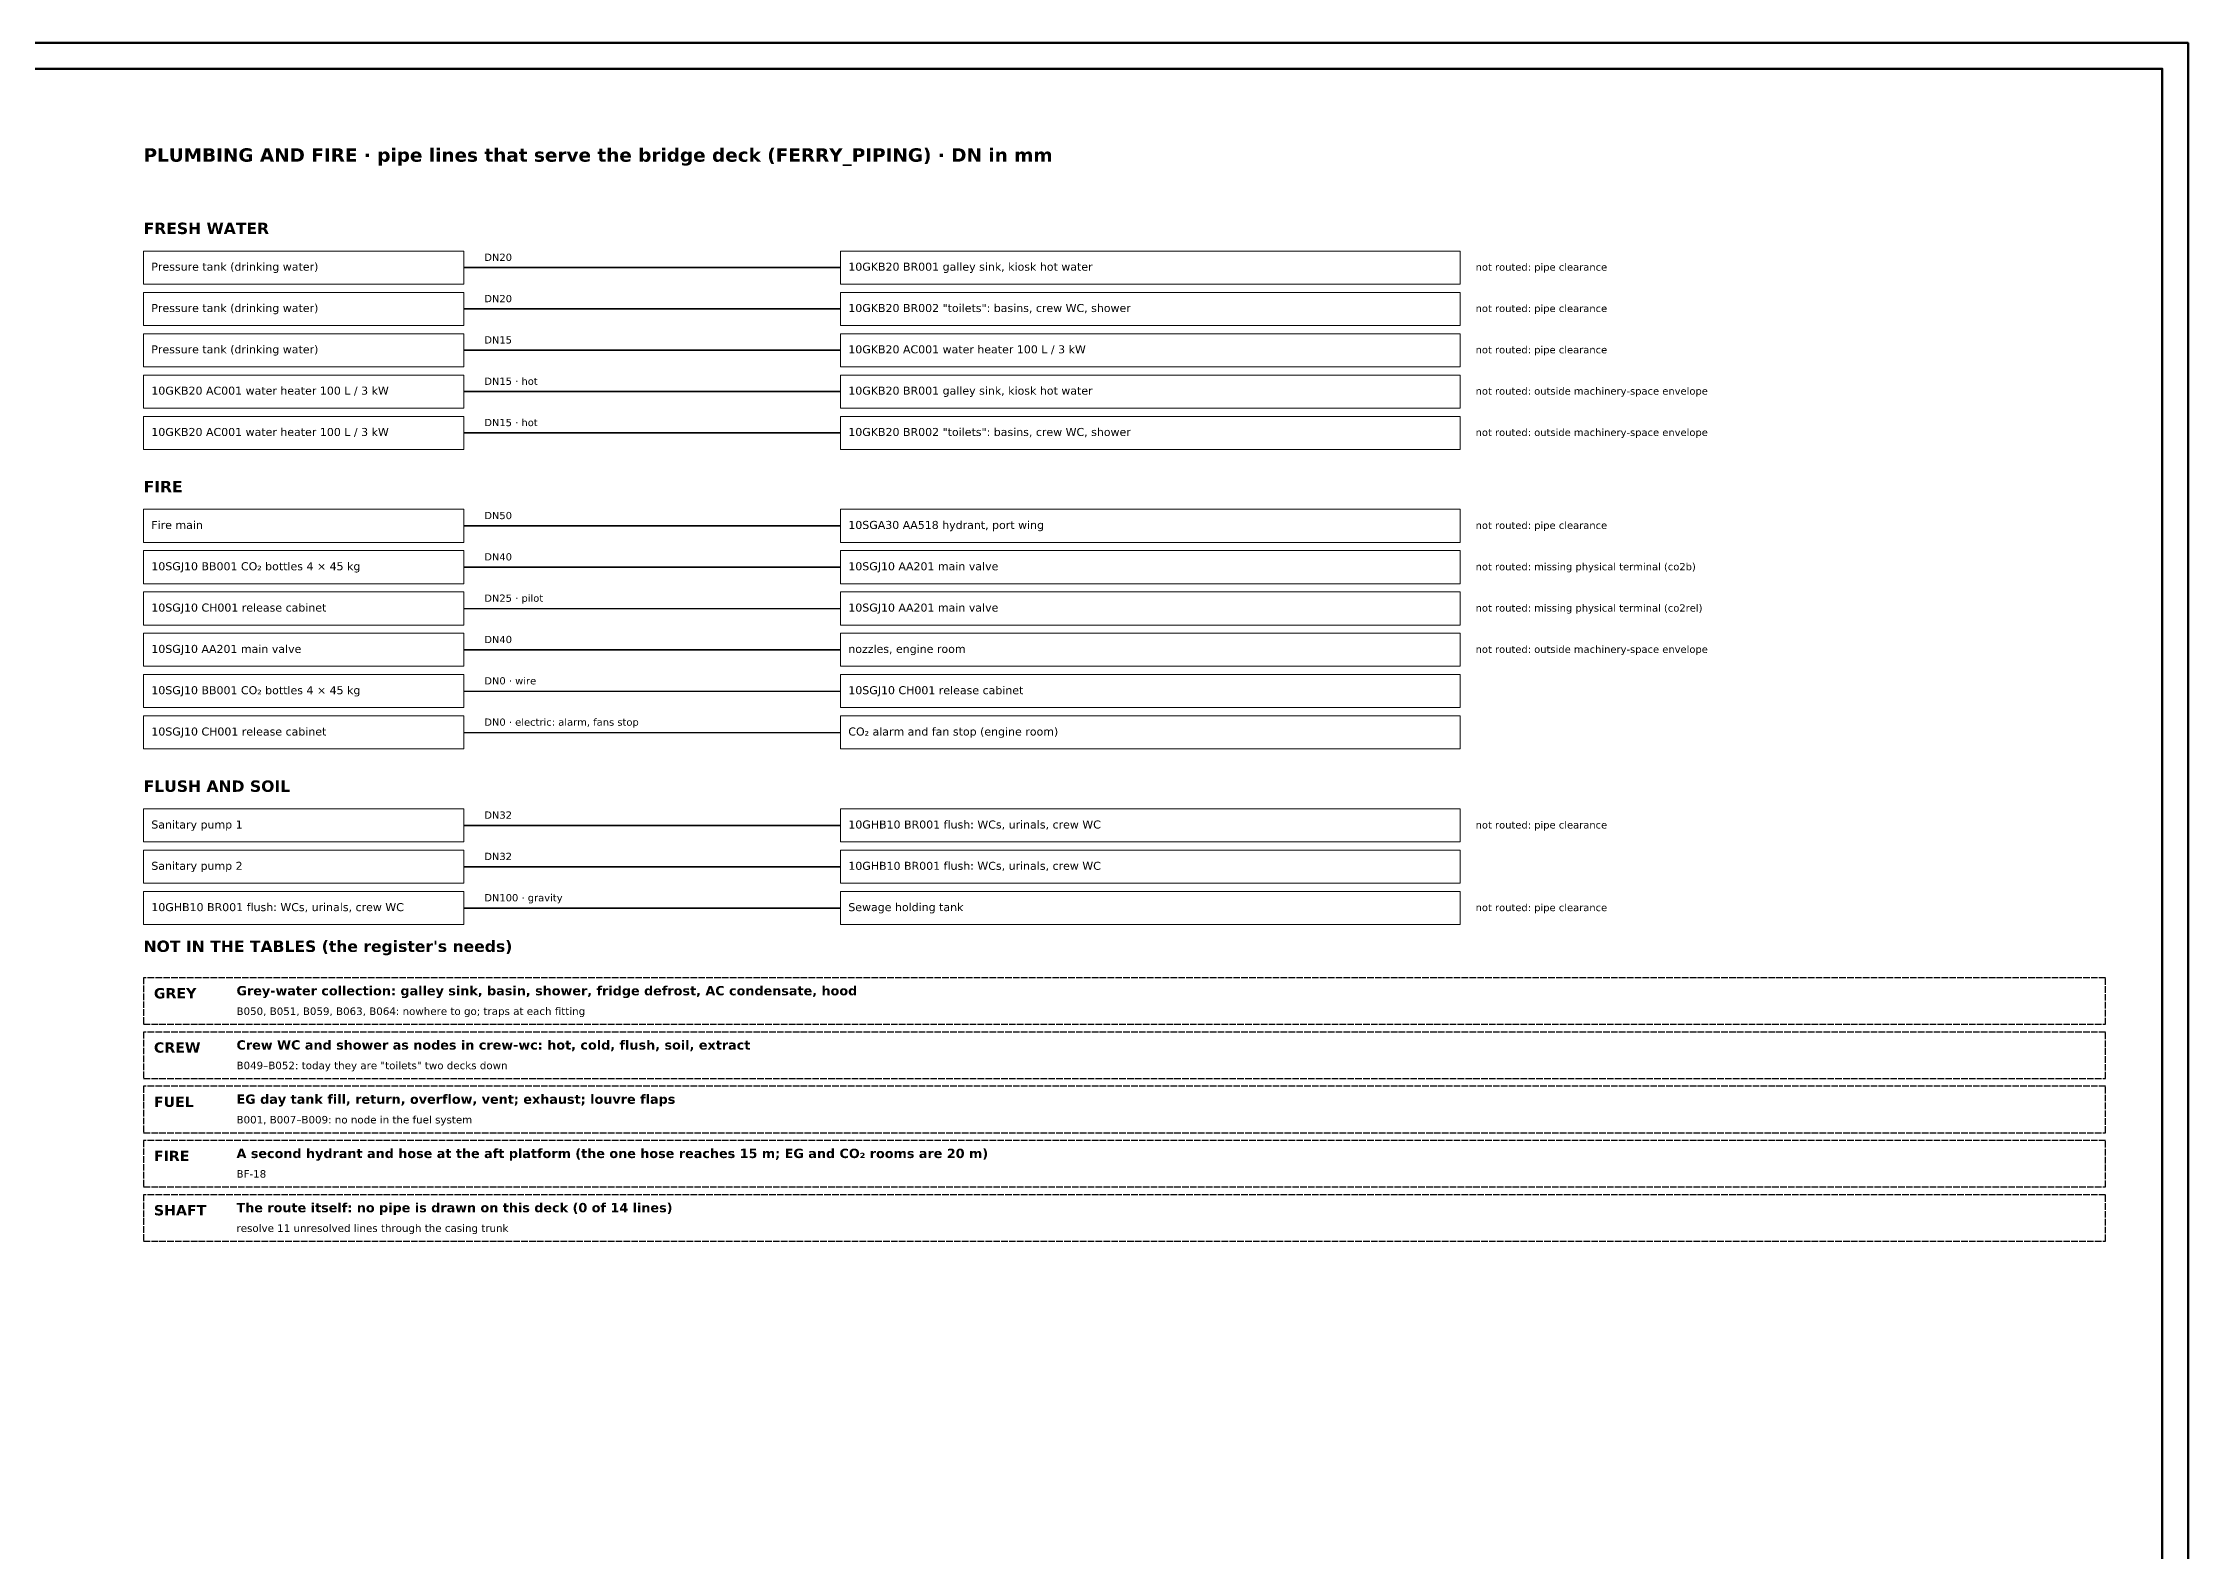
# Model space of a CAD drawing. Header units: millimetres. Extents: x 5 to 836, y 5 to 589.
# Drawn here: x 420.5 to 836, y 297 to 589 of the extents above; entities that cross this region are included whole.
import ezdxf

# ---------------------------------------------------------------- set-up
doc = ezdxf.new("R2010")
doc.units = ezdxf.units.MM
doc.linetypes.add('DASHED', pattern=[1.524, 1.27, -0.254])
for name, color, linetype, lineweight, true_color in [('CTRL', 6, 'CONTINUOUS', 25, 0x960096), ('DIM', 2, 'CONTINUOUS', 13, 0x1e46a0), ('FIND', 1, 'CONTINUOUS', 25, 0xc80000), ('FIRE', 1, 'CONTINUOUS', 35, 0xc80000), ('MISSING', 1, 'DASHED', 25, 0xc80000), ('THIN', 8, 'CONTINUOUS', 13, 0x8c8c8c), ('WASTE', 30, 'CONTINUOUS', 35, 0x825014), ('WATER', 4, 'CONTINUOUS', 35, 0x0078b4)]:
    doc.layers.add(name, color=color, linetype=linetype, lineweight=lineweight, true_color=true_color)
doc.layers.add('FRAME', color=7, linetype='CONTINUOUS', lineweight=50)
doc.layers.add('TEXT', color=7, linetype='CONTINUOUS', lineweight=18)
doc.styles.add('SANS', font='DejaVuSans.ttf')
doc.styles.add('SANSB', font='DejaVuSans-Bold.ttf')

msp = doc.modelspace()

# ---------------------------------------------------------------- linework, layer by layer
at = {"layer": 'CTRL'}
for p, q in [((502, 479.5), (575, 479.5)), ((502, 463.5), (575, 463.5)), ((502, 455.5), (575, 455.5))]:
    msp.add_line(p, q, dxfattribs=at)
at = {"layer": 'FIRE'}
for p, q in [((502, 521.5), (575, 521.5)), ((502, 513.5), (575, 513.5)), ((502, 495.5), (575, 495.5)), ((502, 487.5), (575, 487.5)), ((502, 471.5), (575, 471.5))]:
    msp.add_line(p, q, dxfattribs=at)
at = {"layer": 'FRAME'}
for points in [[(5, 5), (836, 5), (836, 589), (5, 589)], [(10, 10), (831, 10), (831, 584), (10, 584)]]:
    msp.add_lwpolyline(points, close=True, dxfattribs=at)
at = {"layer": 'MISSING'}
for points in [[(440, 399), (820, 399), (820, 408), (440, 408)], [(440, 388.5), (820, 388.5), (820, 397.5), (440, 397.5)], [(440, 378), (820, 378), (820, 387), (440, 387)], [(440, 367.5), (820, 367.5), (820, 376.5), (440, 376.5)], [(440, 357), (820, 357), (820, 366), (440, 366)]]:
    msp.add_lwpolyline(points, close=True, dxfattribs=at)
at = {"layer": 'THIN'}
for points in [[(440, 542.3), (502, 542.3), (502, 548.7), (440, 548.7)], [(575, 542.3), (695, 542.3), (695, 548.7), (575, 548.7)], [(440, 534.3), (502, 534.3), (502, 540.7), (440, 540.7)], [(575, 534.3), (695, 534.3), (695, 540.7), (575, 540.7)], [(440, 526.3), (502, 526.3), (502, 532.7), (440, 532.7)], [(575, 526.3), (695, 526.3), (695, 532.7), (575, 532.7)], [(440, 518.3), (502, 518.3), (502, 524.7), (440, 524.7)], [(575, 518.3), (695, 518.3), (695, 524.7), (575, 524.7)], [(440, 510.3), (502, 510.3), (502, 516.7), (440, 516.7)], [(575, 510.3), (695, 510.3), (695, 516.7), (575, 516.7)], [(440, 492.3), (502, 492.3), (502, 498.7), (440, 498.7)], [(575, 492.3), (695, 492.3), (695, 498.7), (575, 498.7)], [(440, 484.3), (502, 484.3), (502, 490.7), (440, 490.7)], [(575, 484.3), (695, 484.3), (695, 490.7), (575, 490.7)], [(440, 476.3), (502, 476.3), (502, 482.7), (440, 482.7)], [(575, 476.3), (695, 476.3), (695, 482.7), (575, 482.7)], [(440, 468.3), (502, 468.3), (502, 474.7), (440, 474.7)], [(575, 468.3), (695, 468.3), (695, 474.7), (575, 474.7)], [(440, 460.3), (502, 460.3), (502, 466.7), (440, 466.7)], [(575, 460.3), (695, 460.3), (695, 466.7), (575, 466.7)], [(440, 452.3), (502, 452.3), (502, 458.7), (440, 458.7)], [(575, 452.3), (695, 452.3), (695, 458.7), (575, 458.7)], [(440, 434.3), (502, 434.3), (502, 440.7), (440, 440.7)], [(575, 434.3), (695, 434.3), (695, 440.7), (575, 440.7)], [(440, 426.3), (502, 426.3), (502, 432.7), (440, 432.7)], [(575, 426.3), (695, 426.3), (695, 432.7), (575, 432.7)], [(440, 418.3), (502, 418.3), (502, 424.7), (440, 424.7)], [(575, 418.3), (695, 418.3), (695, 424.7), (575, 424.7)]]:
    msp.add_lwpolyline(points, close=True, dxfattribs=at)
at = {"layer": 'WASTE'}
for p, q in [((502, 437.5), (575, 437.5)), ((502, 429.5), (575, 429.5)), ((502, 421.5), (575, 421.5))]:
    msp.add_line(p, q, dxfattribs=at)
at = {"layer": 'WATER'}
for p, q in [((502, 545.5), (575, 545.5)), ((502, 537.5), (575, 537.5)), ((502, 529.5), (575, 529.5))]:
    msp.add_line(p, q, dxfattribs=at)

# ---------------------------------------------------------------- texts
at = {"layer": 'DIM', "style": 'SANS'}
for s, p in [('DN20', (506, 546.8)), ('DN20', (506, 538.8)), ('DN15', (506, 530.8)), ('DN15 · hot', (506, 522.8)), ('DN15 · hot', (506, 514.8)), ('DN50', (506, 496.8)), ('DN40', (506, 488.8)), ('DN25 · pilot', (506, 480.8)), ('DN40', (506, 472.8)), ('DN0 · wire', (506, 464.8)), ('DN0 · electric: alarm, fans stop', (506, 456.8)), ('DN32', (506, 438.8)), ('DN32', (506, 430.8)), ('DN100 · gravity', (506, 422.8))]:
    msp.add_text(s, height=1.4, dxfattribs=at).set_placement(p)
at = {"layer": 'FIND'}
for s, height, style, p in [('not routed: pipe clearance', 1.4, 'SANS', (698, 544.9)), ('not routed: pipe clearance', 1.4, 'SANS', (698, 536.9)), ('not routed: pipe clearance', 1.4, 'SANS', (698, 528.9)), ('not routed: outside machinery-space envelope', 1.4, 'SANS', (698, 520.9)), ('not routed: outside machinery-space envelope', 1.4, 'SANS', (698, 512.9)), ('not routed: pipe clearance', 1.4, 'SANS', (698, 494.9)), ('not routed: missing physical terminal (co2b)', 1.4, 'SANS', (698, 486.9)), ('not routed: missing physical terminal (co2rel)', 1.4, 'SANS', (698, 478.9)), ('not routed: outside machinery-space envelope', 1.4, 'SANS', (698, 470.9)), ('not routed: pipe clearance', 1.4, 'SANS', (698, 436.9)), ('not routed: pipe clearance', 1.4, 'SANS', (698, 420.9)), ("NOT IN THE TABLES (the register's needs)", 2.2, 'SANSB', (440, 413)), ('GREY', 2, 'SANSB', (442, 404)), ('Grey-water collection: galley sink, basin, shower, fridge defrost, AC condensate, hood', 1.8, 'SANSB', (458, 404.6)), ('B050, B051, B059, B063, B064: nowhere to go; traps at each fitting', 1.45, 'SANS', (458, 400.8)), ('CREW', 2, 'SANSB', (442, 393.5)), ('Crew WC and shower as nodes in crew-wc: hot, cold, flush, soil, extract', 1.8, 'SANSB', (458, 394.1)), ('B049–B052: today they are "toilets" two decks down', 1.45, 'SANS', (458, 390.3)), ('FUEL', 2, 'SANSB', (442, 383)), ('EG day tank fill, return, overflow, vent; exhaust; louvre flaps', 1.8, 'SANSB', (458, 383.6)), ('B001, B007–B009: no node in the fuel system', 1.45, 'SANS', (458, 379.8)), ('FIRE', 2, 'SANSB', (442, 372.5)), ('A second hydrant and hose at the aft platform (the one hose reaches 15 m; EG and CO₂ rooms are 20 m)', 1.8, 'SANSB', (458, 373.1)), ('BF-18', 1.45, 'SANS', (458, 369.3)), ('SHAFT', 2, 'SANSB', (442, 362)), ('The route itself: no pipe is drawn on this deck (0 of 14 lines)', 1.8, 'SANSB', (458, 362.6)), ('resolve 11 unresolved lines through the casing trunk', 1.45, 'SANS', (458, 358.8))]:
    msp.add_text(s, height=height, dxfattribs=dict(at, style=style)).set_placement(p)
at = {"layer": 'TEXT'}
for s, height, style, p in [('PLUMBING AND FIRE · pipe lines that serve the bridge deck (FERRY_PIPING) · DN in mm', 2.6, 'SANSB', (440, 566)), ('FRESH WATER', 2.2, 'SANSB', (440, 552)), ('Pressure tank (drinking water)', 1.55, 'SANS', (441.5, 544.9)), ('10GKB20 BR001 galley sink, kiosk hot water', 1.55, 'SANS', (576.5, 544.9)), ('Pressure tank (drinking water)', 1.55, 'SANS', (441.5, 536.9)), ('10GKB20 BR002 "toilets": basins, crew WC, shower', 1.55, 'SANS', (576.5, 536.9)), ('Pressure tank (drinking water)', 1.55, 'SANS', (441.5, 528.9)), ('10GKB20 AC001 water heater 100 L / 3 kW', 1.55, 'SANS', (576.5, 528.9)), ('10GKB20 AC001 water heater 100 L / 3 kW', 1.55, 'SANS', (441.5, 520.9)), ('10GKB20 BR001 galley sink, kiosk hot water', 1.55, 'SANS', (576.5, 520.9)), ('10GKB20 AC001 water heater 100 L / 3 kW', 1.55, 'SANS', (441.5, 512.9)), ('10GKB20 BR002 "toilets": basins, crew WC, shower', 1.55, 'SANS', (576.5, 512.9)), ('FIRE', 2.2, 'SANSB', (440, 502)), ('Fire main', 1.55, 'SANS', (441.5, 494.9)), ('10SGA30 AA518 hydrant, port wing', 1.55, 'SANS', (576.5, 494.9)), ('10SGJ10 BB001 CO₂ bottles 4 × 45 kg', 1.55, 'SANS', (441.5, 486.9)), ('10SGJ10 AA201 main valve', 1.55, 'SANS', (576.5, 486.9)), ('10SGJ10 CH001 release cabinet', 1.55, 'SANS', (441.5, 478.9)), ('10SGJ10 AA201 main valve', 1.55, 'SANS', (576.5, 478.9)), ('10SGJ10 AA201 main valve', 1.55, 'SANS', (441.5, 470.9)), ('nozzles, engine room', 1.55, 'SANS', (576.5, 470.9)), ('10SGJ10 BB001 CO₂ bottles 4 × 45 kg', 1.55, 'SANS', (441.5, 462.9)), ('10SGJ10 CH001 release cabinet', 1.55, 'SANS', (576.5, 462.9)), ('10SGJ10 CH001 release cabinet', 1.55, 'SANS', (441.5, 454.9)), ('CO₂ alarm and fan stop (engine room)', 1.55, 'SANS', (576.5, 454.9)), ('FLUSH AND SOIL', 2.2, 'SANSB', (440, 444)), ('Sanitary pump 1', 1.55, 'SANS', (441.5, 436.9)), ('10GHB10 BR001 flush: WCs, urinals, crew WC', 1.55, 'SANS', (576.5, 436.9)), ('Sanitary pump 2', 1.55, 'SANS', (441.5, 428.9)), ('10GHB10 BR001 flush: WCs, urinals, crew WC', 1.55, 'SANS', (576.5, 428.9)), ('10GHB10 BR001 flush: WCs, urinals, crew WC', 1.55, 'SANS', (441.5, 420.9)), ('Sewage holding tank', 1.55, 'SANS', (576.5, 420.9))]:
    msp.add_text(s, height=height, dxfattribs=dict(at, style=style)).set_placement(p)

doc.saveas('drawing.dxf')
